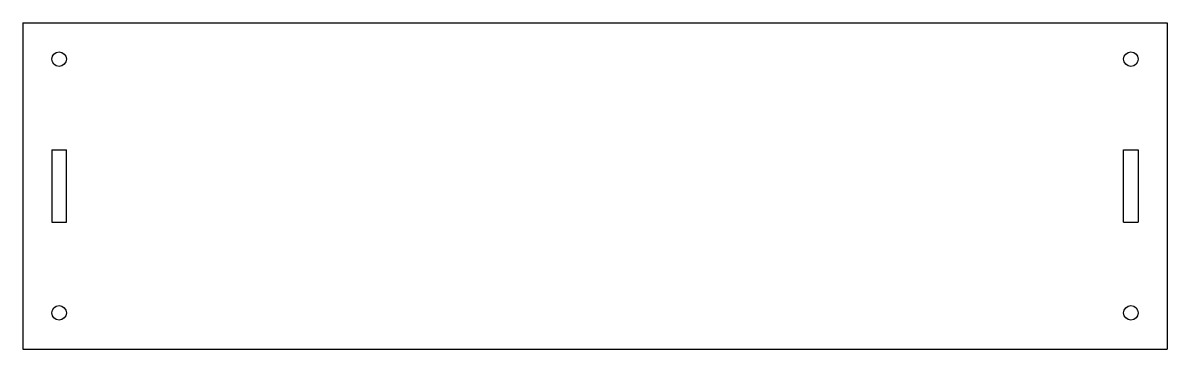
# Model space of a CAD drawing. Header units: millimetres. Extents: x -39.5 to 39.5, y -11.2 to 11.2.
import ezdxf

# ---------------------------------------------------------------- set-up
doc = ezdxf.new("R2010")
doc.units = ezdxf.units.MM

msp = doc.modelspace()

# ---------------------------------------------------------------- linework, layer by layer
at = {"color": 7, "linetype": 'Continuous', "lineweight": 25}
for p, q in [((-39.5, 11.25), (-39.5, -11.25)), ((-39.5, 11.25), (39.5, 11.25)), ((39.5, 11.25), (39.5, -11.25)), ((-37.5, 2.5), (-36.5, 2.5)), ((-37.5, 2.5), (-37.5, -2.5)), ((-36.5, -2.5), (-36.5, 2.5)), ((36.5, -2.5), (36.5, 2.5)), ((36.5, 2.5), (37.5, 2.5)), ((37.5, 2.5), (37.5, -2.5)), ((-37.5, -2.5), (-36.5, -2.5)), ((36.5, -2.5), (37.5, -2.5)), ((-39.5, -11.25), (39.5, -11.25))]:
    msp.add_line(p, q, dxfattribs=at)
for centre in [(-37, 8.75), (37, 8.75), (-37, -8.75), (37, -8.75)]:
    msp.add_circle(centre, 0.5, dxfattribs=at)

doc.saveas('drawing.dxf')
